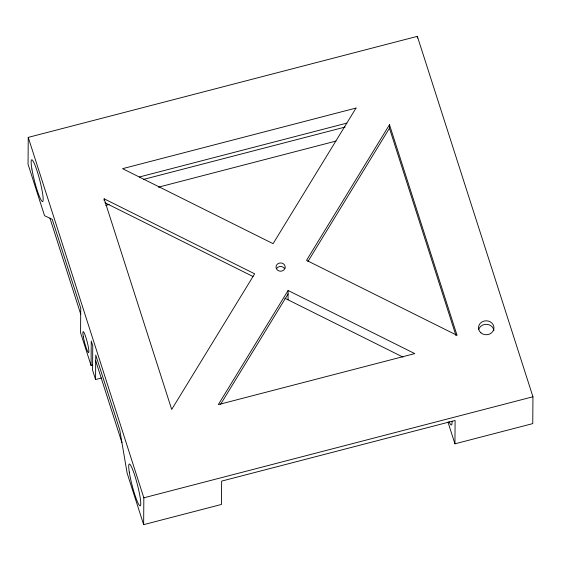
<?xml version="1.0" encoding="UTF-8"?>
<svg xmlns="http://www.w3.org/2000/svg" width="561" height="561" viewBox="0 0 561 561"><rect width="100%" height="100%" fill="white"/><g stroke="black" fill="none" stroke-linecap="round" stroke-linejoin="round"><path stroke-width="0.84" d="M447.987 422.145L454.943 443.821L532.761 423.611L532.95 396.774L417.349 36.353L28.239 137.389L28.05 164.226L44.564 215.719L52.208 219.281L80.735 308.22L80.567 332.722L91.071 365.492L92.747 365.057M91.071 365.492L91.247 340.983L92.747 345.667L92.572 370.169L95.58 379.531L101.436 378.009M95.58 379.531L95.749 355.029L119.766 429.922L127.137 473.161L143.651 524.647L221.476 504.444L221.637 481.107L455.104 420.484L454.943 443.821M104.129 200.565L104.143 198.811L254.652 273.817L171.701 409.446L104.143 198.811M143.651 524.647L143.84 497.81L28.239 137.389M288.038 299.819L288.102 290.486L414.754 353.605L218.299 404.621L288.102 290.486M455.953 335.52L389.46 128.217L389.488 124.717L306.537 260.346L457.047 335.352L389.488 124.717M417.335 38.078L417.349 36.353M220.557 404.383L288.074 293.985M307.877 261.608L389.46 128.217M139.296 177.003L346.824 123.118M143.511 179.408L345.106 127.059M158.363 187.192L336.004 141.07M105.763 205.375L109.115 204.506M143.84 497.81L532.95 396.774M104.9 202.703L253.06 276.538M284.897 298.256L402.959 357.091M49.964 218.236L80.693 314.055M95.707 360.863L121.933 442.636M276.552 268.579A4.593 4.137 0.4 0 1 284.497 268.446M451.97 421.276A21.606 2.651 75.4 0 1 449.017 421.634M478.694 329.595A7.742 6.977 0.4 0 1 486.731 324.314A7.742 6.977 0.4 0 1 493.904 330.541M285.051 268.081L283.901 269.953A4.593 4.137 0.4 0 1 276.475 268.901A4.593 4.137 0.4 0 1 280.1 262.962A4.593 4.137 0.4 0 1 285.051 268.081M356.039 108.049L273.088 243.677L122.571 168.672L356.039 108.049M129.296 472.131A21.606 2.651 75.4 0 0 139.661 505.636A21.606 2.651 75.4 0 0 135.222 476.927A21.606 2.651 75.4 0 0 129.296 472.131M31.907 169.092A21.606 2.651 75.4 0 0 42.306 201.525A21.606 2.651 75.4 0 0 37.201 171.308A21.606 2.651 75.4 0 0 31.907 169.092M480.868 332.799A7.742 6.977 0.4 0 0 493.743 329.454A7.742 6.977 0.4 0 0 484.08 321.067A7.742 6.977 0.4 0 0 480.868 332.799M83.316 336.712A10.799 1.325 75.4 0 0 88.512 352.56A10.799 1.325 75.4 0 0 85.77 337.042A10.799 1.325 75.4 0 0 83.316 336.712"/></g></svg>
